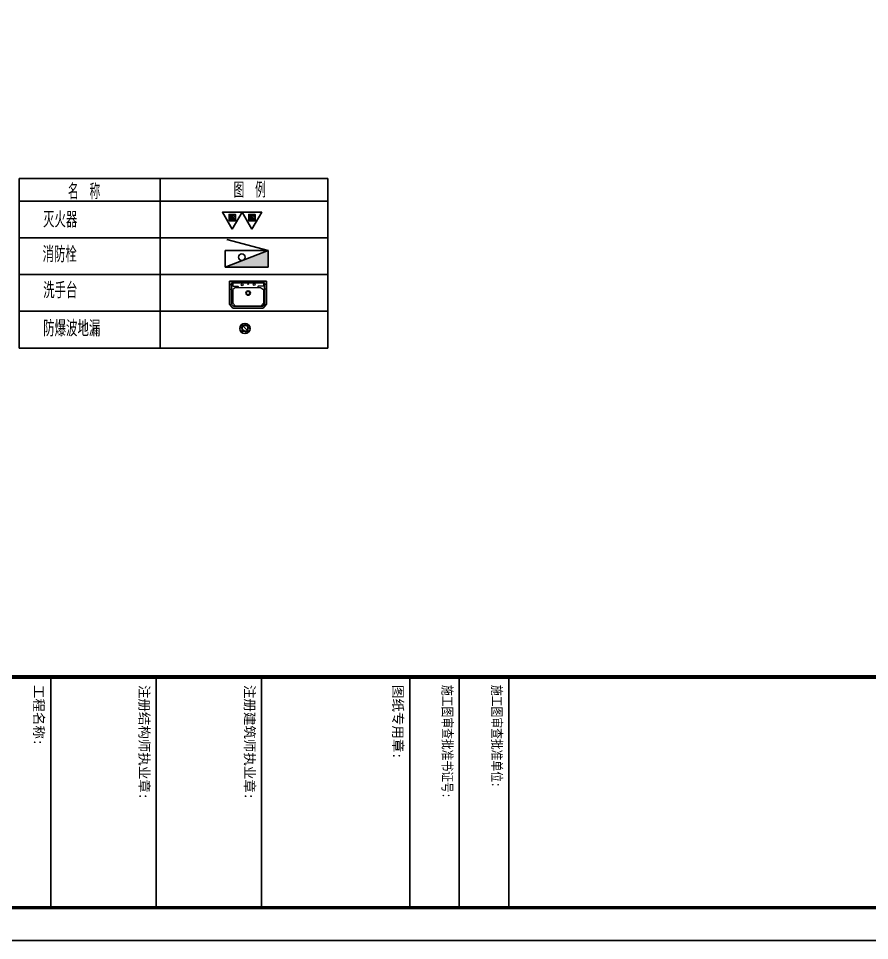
# Model space of a CAD drawing. Extents: x 0 to 2037025, y -2738621 to 0.
# Drawn here: x 966773 to 979688, y -1408313 to -1394317 of the extents above; entities that cross this region are included whole.
import ezdxf

# ---------------------------------------------------------------- set-up
doc = ezdxf.new("R2010")
doc.units = 0
doc.header["$LTSCALE"] = 10
doc.header["$MEASUREMENT"] = 0
for name, color, linetype in [('EQUIP_消防', 7, 'Continuous'), ('GPS-人防排水', 4, 'Continuous'), ('PIPE-给水', 3, 'Continuous'), ('PUB_TITLE', 4, 'Continuous'), ('图框', 142, 'Continuous'), ('批量导出图层', 1, 'Continuous'), ('文字', 3, 'Continuous'), ('消火栓箱', 6, 'Continuous')]:
    doc.layers.add(name, color=color, linetype=linetype)
doc.styles.get("Standard").update_dxf_attribs({"font": 'gbenor.shx', "bigfont": 'gbcbig.shx'})
doc.styles.add('TSSD_REIN', font='Tssdeng.shx', dxfattribs={"width": 0.7, "bigfont": 'hztxt.shx'})
doc.styles.add('图框字型一', font='')
doc.styles.get('图框字型一').set_extended_font_data('SimSun')

# ---------------------------------------------------------------- blocks, each defined once
blk = doc.blocks.new('图框A0')
at = {"layer": '图框'}
for p, q in [((110900, 31100), (117900, 31100)), ((110900, 29600), (117900, 29600)), ((110900, 28100), (117900, 28100)), ((110900, 23600), (117900, 23600)), ((110900, 20400), (117900, 20400)), ((110900, 17200), (117900, 17200))]:
    blk.add_line(p, q, dxfattribs=at)
blk.add_lwpolyline([(0, 0), (0, 84100), (118900, 84100), (118900, 0)], close=True, dxfattribs=at)
at = {"layer": '图框', "const_width": 100}
blk.add_lwpolyline([(2500, 1000), (117900, 1000), (117900, 83100), (2500, 83100)], close=True, dxfattribs=at)
at = {"layer": '图框', "const_width": 120}
blk.add_lwpolyline([(110900, 83100), (110900, 1000)], dxfattribs=at)
at = {"layer": '图框', "style": '图框字型一', "width": 0.8}
for s, p in [('施工图审查批准单位:', (111142, 30590)), ('施工图审查批准书证号:', (111142, 29090))]:
    blk.add_text(s, height=300, dxfattribs=at).set_placement(p)
at = {"layer": '图框', "style": '图框字型一'}
for s, p in [('图纸专用章:', (111142, 27590)), ('注册建筑师执业章:', (111142, 23090)), ('注册结构师执业章:', (111142, 19890)), ('工程名称:', (111142, 16690))]:
    blk.add_text(s, height=300, dxfattribs=at).set_placement(p)
blk = doc.blocks.new('防爆地漏')
at = {"layer": 'GPS-人防排水'}
h = blk.add_hatch(dxfattribs=at)
h.set_pattern_fill('ANSI31', color=256, scale=414.056448, angle=90, style=0)
h.set_pattern_definition([(135, (-302468.235, -1955036.53), (-36.5977653, -36.5977653), [])])
edge = h.paths.add_edge_path()
edge.add_arc((0, 0), 104, 90, 450)
for p, q in [((56, 59), (-59, 59)), ((-59, 59), (-59, -56)), ((56, -56), (56, 59)), ((-59, -56), (56, -56))]:
    blk.add_line(p, q, dxfattribs=at)
blk.add_circle((0, 0), 104, dxfattribs=at)
blk = doc.blocks.new('$plan$00000343')
at = {"lineweight": 13}
for p, q in [((-279, -123), (-251, -123)), ((-277, -51), (-251, -51)), ((-232, -26), (-232, -79)), ((-232, -79), (-154, -79)), ((-191, -100), (-232, -127)), ((-232, -127), (-232, -335)), ((-191, -100), (189, -100)), ((-149, -84), (-149, -100)), ((148, -84), (148, -100)), ((232, -79), (153, -79)), ((192, -101), (232, -127)), ((232, -26), (232, -79)), ((232, -127), (232, -335)), ((279, -51), (253, -51)), ((281, -123), (253, -123)), ((-232, -335), (-191, -381)), ((232, -335), (191, -381))]:
    blk.add_line(p, q, dxfattribs=at)
for p, q in [((-251, -26), (251, -26)), ((-251, -349), (-251, -26)), ((0, -26), (-90, -26)), ((-90, -26), (90, -26)), ((251, -349), (251, -26)), ((-221, -381), (-251, -349)), ((222, -381), (-221, -381)), ((222, -381), (251, -349))]:
    blk.add_line(p, q)
for points in [[(-280, 0), (-280, -350)], [(-280, 0), (280, 0)], [(280, 0), (280, -350)], [(-280, -350), (-230, -410)], [(-230, -410), (230, -410)], [(280, -350), (230, -410)]]:
    blk.add_lwpolyline(points)
for centre, radius in [((-89, -56), 15), ((1, -44), 8), ((91, -54), 15), ((1, -182), 24.9)]:
    blk.add_circle(centre, radius, dxfattribs=at)
blk.add_circle((1, -182), 33.1)
for centre, start, end in [((-154, -84), 0, 90), ((153, -84), 90, 180), ((189, -105), 57.2444, 90)]:
    blk.add_arc(centre, 5, start, end, dxfattribs=at)
blk = doc.blocks.new('$TwtSys$00000546')
h = blk.add_hatch()
h.set_pattern_fill('ANSI31', color=256, scale=200, style=0)
h.set_pattern_definition([(45, (-38543.802, -6670.83), (-17.67767, 17.67767), [])])
h.paths.add_polyline_path([(-65, 174), (65, 174), (65, 44), (-65, 44)])
for points in [[(0, 344), (-198, 0), (198, 0)], [(-65, 174), (65, 174), (65, 44), (-65, 44)]]:
    blk.add_lwpolyline(points, close=True)

msp = doc.modelspace()

# ---------------------------------------------------------------- hatches: boundary and pattern name
at = {"layer": '消火栓箱'}
msp.add_hatch(color=256, dxfattribs=at).paths.add_polyline_path([(970561.2, -1398091.7), (970561.2, -1397841.7), (969911.2, -1398091.7)])

# ---------------------------------------------------------------- linework, layer by layer
at = {"layer": 'PUB_TITLE'}
msp.add_lwpolyline([(958662.7, -1408312.9), (1000712.7, -1408312.9), (1000712.7, -1348862.9), (958662.7, -1348862.9)], close=True, dxfattribs=at)
at = {"layer": 'PUB_TITLE', "const_width": 50}
msp.add_lwpolyline([(959162.7, -1407812.9), (1000212.7, -1407812.9), (1000212.7, -1350112.9), (959162.7, -1350112.9)], close=True, dxfattribs=at)
at = {"layer": '批量导出图层'}
msp.add_lwpolyline([(958662.7, -1348862.9), (1000712.7, -1348862.9), (1000712.7, -1408312.9), (958662.7, -1408312.9)], close=True, dxfattribs=at)
at = {"layer": '文字'}
for p, q in [((971468.7, -1396747.7), (966785.5, -1396747.7)), ((966785.5, -1397902.8), (966785.5, -1396747.7)), ((968923.9, -1399320), (968923.9, -1396747.7)), ((971468.7, -1397902.8), (971468.7, -1396747.7)), ((971468.7, -1397090.9), (966785.5, -1397090.9)), ((971468.7, -1397648.2), (966785.5, -1397648.2)), ((966785.5, -1399320), (966785.5, -1397902.8)), ((971468.7, -1399320), (971468.7, -1397902.8)), ((971468.7, -1398205.4), (966785.5, -1398205.4)), ((971468.7, -1398762.7), (966785.5, -1398762.7)), ((971468.7, -1399320), (966785.5, -1399320))]:
    msp.add_line(p, q, dxfattribs=at)
at = {"layer": '消火栓箱'}
for p, q in [((970561.2, -1397841.7), (969933.4, -1397673.5)), ((969911.2, -1397841.7), (970561.2, -1397841.7)), ((969911.2, -1398091.7), (970561.2, -1397841.7)), ((970561.2, -1398091.7), (969911.2, -1398091.7))]:
    msp.add_line(p, q, dxfattribs=at)
msp.add_lwpolyline([(969911.2, -1398091.7), (969911.2, -1397841.7), (970561.2, -1397841.7), (970561.2, -1398091.7), (970561.2, -1397841.7), (970561.2, -1398091.7)], close=True, dxfattribs=at)
msp.add_circle((970161.2, -1397941.7), 50, dxfattribs=at)

# ---------------------------------------------------------------- block references
at = {"xscale": 0.5, "yscale": 0.5, "zscale": 0.5, "rotation": 270}
msp.add_blockref('图框A0', (958662.7, -1348862.9), dxfattribs=at)
at = {"layer": 'EQUIP_消防', "extrusion": (0, 0, -1), "xscale": 0.75, "yscale": 0.75, "zscale": -0.75, "rotation": 180}
for p in [(-970017.5, -1397258.4), (-970315, -1397258.4)]:
    msp.add_blockref('$TwtSys$00000546', p, dxfattribs=at)
at = {"layer": 'GPS-人防排水', "xscale": 0.75, "yscale": 0.75, "zscale": 0.75}
msp.add_blockref('防爆地漏', (970210, -1399023.1), dxfattribs=at)
at = {"layer": 'PIPE-给水'}
msp.add_blockref('$plan$00000343', (970257.4, -1398303.1), dxfattribs=at)

# ---------------------------------------------------------------- texts
at = {"layer": '文字', "style": 'TSSD_REIN', "width": 0.7}
for s, p in [('名', (967522.8, -1397061.4)), ('称', (967850.8, -1397061.4)), ('图', (970036.3, -1397037.5)), ('例', (970364.3, -1397037.5))]:
    msp.add_text(s, height=233.3, dxfattribs=at).set_placement(p)
at = {"layer": '文字'}
for s, p in [('灭火器', (967146.3, -1397490.6)), ('消防栓', (967138.2, -1398017.7)), ('洗手台', (967147.5, -1398565.1)), ('防爆波地漏', (967147.7, -1399142.9))]:
    msp.add_text(s, height=241.13, dxfattribs=at).set_placement(p)

doc.saveas('drawing.dxf')
